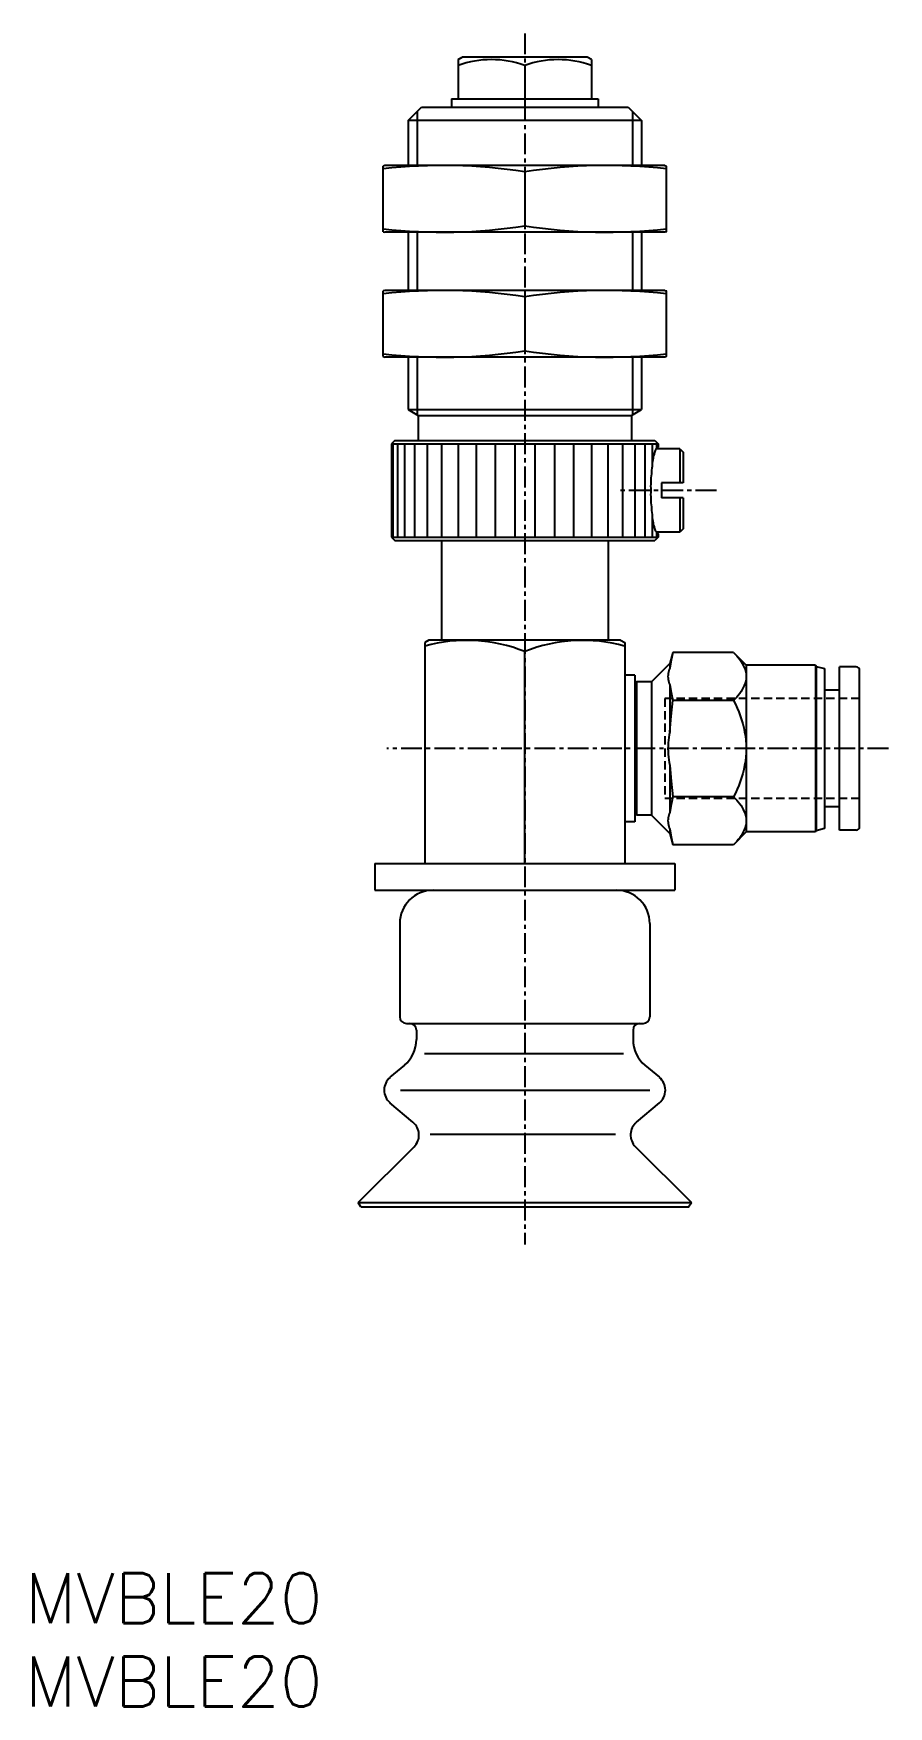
# Model space of a CAD drawing. Extents: x 1 to 52, y 0 to 100.
import ezdxf

# ---------------------------------------------------------------- set-up
doc = ezdxf.new("R2010")
doc.units = 0
doc.linetypes.add('CENTER', pattern=[2, 1.25, -0.25, 0.25, -0.25])
doc.linetypes.add('DASHED', pattern=[0.75, 0.5, -0.25])
doc.layers.get('0').update_dxf_attribs({"linetype": 'CONTINUOUS'})
doc.layers.add('CENTER', color=1, linetype='CENTER')
doc.styles.get("Standard").update_dxf_attribs({"font": 'txt.shx'})

# ---------------------------------------------------------------- blocks, each defined once
blk = doc.blocks.new('*U11')
at = {"color": 7, "linetype": 'CONTINUOUS'}
blk.add_text('MVBLE20', height=3, dxfattribs=at).set_placement((0, 0))
blk = doc.blocks.new('*U12')
at = {"color": 7, "linetype": 'CONTINUOUS'}
blk.add_text('MVBLE20', height=3, dxfattribs=at).set_placement((0, 5))

msp = doc.modelspace()

# ---------------------------------------------------------------- linework, layer by layer
at = {"color": 7, "linetype": 'CONTINUOUS'}
for p, q in [((26, 98.86), (26.25, 99)), ((26, 98.86), (26, 96.5)), ((33.75, 99), (26.25, 99)), ((30, 98.5), (30, 96.5)), ((34, 98.86), (33.75, 99)), ((34, 98.86), (34, 96.5)), ((25.6, 96.5), (25.6, 96)), ((25.6, 96.5), (34.4, 96.5)), ((34.4, 96.5), (34.4, 96)), ((23, 95.2), (23.8, 96)), ((23.54, 95.74), (23.54, 92.5)), ((23.8, 96), (36.2, 96)), ((36.2, 96), (37, 95.2)), ((36.46, 95.74), (36.46, 92.5)), ((23, 95.2), (23, 92.5)), ((37, 95.2), (23, 95.2)), ((37, 95.2), (37, 92.5)), ((21.6, 92.5), (21.5, 92.47)), ((21.5, 88.53), (21.5, 92.47)), ((38.4, 92.5), (21.6, 92.5)), ((38.4, 92.5), (38.5, 92.47)), ((38.5, 88.53), (38.5, 92.47)), ((30, 92.12), (30, 88.88)), ((21.5, 88.53), (21.6, 88.5)), ((38.4, 88.5), (21.6, 88.5)), ((23, 88.5), (23, 85)), ((23.54, 88.5), (23.54, 85)), ((36.46, 88.5), (36.46, 85)), ((37, 88.5), (37, 85)), ((38.5, 88.53), (38.4, 88.5)), ((21.6, 85), (21.5, 84.97)), ((21.5, 81.03), (21.5, 84.97)), ((38.4, 85), (21.6, 85)), ((30, 84.62), (30, 81.38)), ((38.4, 85), (38.5, 84.97)), ((38.5, 81.03), (38.5, 84.97)), ((21.5, 81.03), (21.6, 81)), ((38.4, 81), (21.6, 81)), ((23, 81), (23, 77.85)), ((23.54, 81), (23.54, 77.53)), ((36.46, 81), (36.46, 77.53)), ((37, 81), (37, 77.85)), ((38.5, 81.03), (38.4, 81)), ((23, 77.85), (23.6, 77.5)), ((23, 77.85), (37, 77.85)), ((23.6, 77.5), (36.4, 77.5)), ((23.6, 77.5), (23.6, 76)), ((36.4, 77.5), (37, 77.85)), ((36.4, 77.5), (36.4, 76)), ((22.2, 76), (22, 75.8)), ((22, 75.8), (22, 70.2)), ((22, 75.8), (38, 75.8)), ((22.09, 75.8), (22.09, 70.2)), ((22.2, 76), (37.8, 76)), ((22.36, 75.8), (22.36, 70.2)), ((22.79, 75.8), (22.79, 70.2)), ((23.39, 75.8), (23.39, 70.2)), ((24.14, 75.8), (24.14, 70.2)), ((25.01, 75.8), (25.01, 70.2)), ((26, 75.8), (26, 70.2)), ((27.08, 75.8), (27.08, 70.2)), ((28.22, 75.8), (28.22, 70.2)), ((29.4, 75.8), (29.4, 70.2)), ((30.6, 75.8), (30.6, 70.2)), ((31.78, 75.8), (31.78, 70.2)), ((32.92, 75.8), (32.92, 70.2)), ((34, 75.8), (34, 70.2)), ((34.99, 75.8), (34.99, 70.2)), ((35.86, 75.8), (35.86, 70.2)), ((36.61, 75.8), (36.61, 70.2)), ((37.21, 75.8), (37.21, 70.2)), ((37.64, 75.8), (37.64, 74.49)), ((37.8, 76), (38, 75.8)), ((39.3, 75.5), (37.88, 75.5)), ((37.91, 75.8), (37.91, 75.54)), ((38, 75.8), (38, 75.6)), ((39.3, 75.5), (39.5, 75.3)), ((39.3, 75.5), (39.3, 73.45)), ((39.5, 75.3), (39.5, 73.45)), ((39.5, 73.45), (38.2, 73.45)), ((38.2, 73.45), (38.2, 72.55)), ((39.5, 72.55), (38.2, 72.55)), ((39.3, 72.55), (39.3, 70.5)), ((39.5, 72.55), (39.5, 70.7)), ((37.64, 71.51), (37.64, 70.2)), ((39.3, 70.5), (37.88, 70.5)), ((37.91, 70.46), (37.91, 70.2)), ((38, 70.4), (38, 70.2)), ((39.5, 70.7), (39.3, 70.5)), ((22, 70.2), (22.2, 70)), ((22, 70.2), (38, 70.2)), ((22.2, 70), (37.8, 70)), ((25, 70), (25, 64)), ((35, 70), (35, 64)), ((38, 70.2), (37.8, 70)), ((24.25, 64), (24, 63.86)), ((24, 63.86), (24, 50.6)), ((35.75, 64), (24.25, 64)), ((30, 50.6), (30, 63.32)), ((35.75, 64), (36, 63.86)), ((36, 63.86), (36, 50.6)), ((38.88, 63.27), (38.7, 62.6)), ((42.53, 63.27), (38.88, 63.27)), ((42.53, 63.27), (43.3, 62.5)), ((38.7, 62.6), (37.6, 61.5)), ((38.7, 62.6), (38.7, 62.33)), ((43.3, 62.5), (43.3, 52.5)), ((47.46, 62.5), (43.3, 62.5)), ((47.46, 62.5), (47.5, 62.43)), ((47.46, 62.5), (47.46, 52.5)), ((47.5, 62.43), (47.5, 52.57)), ((47.5, 62.43), (48, 62.3)), ((48, 62.3), (48, 52.7)), ((48.9, 52.6), (48.9, 62.4)), ((49.9, 62.4), (48.9, 62.4)), ((36.6, 61.9), (36, 61.9)), ((36.6, 61.9), (36.6, 53.1)), ((36.7, 61.5), (36.6, 61.4)), ((37.6, 61.5), (36.7, 61.5)), ((36.7, 61.5), (36.7, 53.5)), ((37.6, 61.5), (37.6, 53.5)), ((38.7, 61.33), (38.7, 58.5)), ((50.1, 52.8), (50.1, 62.2)), ((42.53, 60.39), (38.88, 60.39)), ((48.9, 61), (48, 61)), ((38.7, 56.5), (38.7, 53.67)), ((42.53, 54.61), (38.88, 54.61)), ((36.7, 53.5), (36.6, 53.6)), ((37.6, 53.5), (36.7, 53.5)), ((37.6, 53.5), (38.7, 52.4)), ((48.9, 54), (48, 54)), ((36.6, 53.1), (36, 53.1)), ((38.7, 52.67), (38.7, 52.4)), ((38.7, 52.4), (38.88, 51.73)), ((43.3, 52.5), (42.53, 51.73)), ((47.46, 52.5), (43.3, 52.5)), ((47.5, 52.57), (47.46, 52.5)), ((48, 52.7), (47.5, 52.57)), ((49.9, 52.6), (48.9, 52.6)), ((42.53, 51.73), (38.88, 51.73)), ((21, 50.6), (39, 50.6)), ((21, 50.6), (21, 49)), ((39, 50.6), (39, 49)), ((21, 49), (39, 49)), ((22.5, 47), (22.5, 41.4)), ((37.5, 47), (37.5, 41.4)), ((22.9, 41), (37.1, 41)), ((23.5, 40.6), (23.5, 40.03)), ((36.5, 40.6), (36.5, 40.03)), ((23.98, 39.19), (35.93, 39.19)), ((22.79, 38.5), (21.91, 37.77)), ((37.21, 38.5), (38.09, 37.77)), ((23.29, 35.08), (21.91, 36.23)), ((22.54, 37), (37.5, 37)), ((36.71, 35.08), (38.09, 36.23)), ((24.33, 34.36), (35.45, 34.36)), ((23.36, 33.6), (20, 30.25)), ((36.64, 33.6), (40, 30.25)), ((20, 30.25), (40, 30.25)), ((20.17, 30), (20, 30.25)), ((39.83, 30), (40, 30.25)), ((20.17, 30), (39.83, 30))]:
    msp.add_line(p, q, dxfattribs=at)
at = {"color": 3, "linetype": 'DASHED'}
for p, q in [((38.4, 60.5), (38.4, 54.5)), ((50.1, 60.5), (38.4, 60.5)), ((50.1, 54.5), (38.4, 54.5))]:
    msp.add_line(p, q, dxfattribs=at)
at = {"color": 7, "linetype": 'CONTINUOUS'}
for points in [[(38, 75.6, 0.049127), (37.92, 75.55, 0.049127), (37.83, 75.4, 0.049127), (37.76, 75.16, 0.049127), (37.69, 74.84, 0.049127), (37.64, 74.44, 0.049127), (37.6, 73.99, 0.049127), (37.57, 73.51, 0.049127), (37.57, 73, 0.049127), (37.57, 72.49, 0.049127), (37.6, 72.01, 0.049127), (37.64, 71.56, 0.049127), (37.69, 71.16, 0.049127), (37.76, 70.84, 0.049127), (37.83, 70.6, 0.049127), (37.92, 70.45, 0.049127), (38, 70.4, -1)], [(42.53, 63.27, -0.103305), (43.18, 62.37, -0.21661), (43.18, 61.29, -0.103324), (42.53, 60.39)], [(38.7, 62.33, 0.060455), (38.61, 62, 0.069418), (38.61, 61.66, 0.060489), (38.7, 61.33)], [(42.53, 60.39, -0.076016), (43.2, 58.5, -0.096022), (43.2, 56.5, -0.076035), (42.53, 54.61)], [(38.7, 58.5, 0.032376), (38.61, 57.84, 0.033601), (38.61, 57.16, 0.032383), (38.7, 56.5)], [(42.53, 54.61, -0.103304), (43.18, 53.71, -0.216609), (43.18, 52.63, -0.103325), (42.53, 51.73)], [(38.7, 53.67, 0.060455), (38.61, 53.34, 0.069417), (38.61, 53, 0.060489), (38.7, 52.67)]]:
    msp.add_lwpolyline(points, format="xyb", dxfattribs=at)
for points in [[(38.88, 63.27), (38.79, 62.8), (38.7, 62.33)], [(38.7, 61.33), (38.79, 60.86), (38.88, 60.39)], [(38.7, 58.5), (38.79, 59.45), (38.88, 60.39)], [(38.7, 56.5), (38.79, 55.55), (38.88, 54.61)], [(38.88, 54.61), (38.79, 54.14), (38.7, 53.67)], [(38.7, 52.67), (38.79, 52.2), (38.88, 51.73)]]:
    msp.add_lwpolyline(points, dxfattribs=at)
for centre, radius, start, end in [((28, 93.08), 5.78, 69.7438, 110.2562), ((32, 93.08), 5.78, 69.7438, 110.2562), ((25.09, 60.55), 31.95, 81.1646, 96.456), ((34.91, 60.55), 31.95, 83.544, 98.8354), ((25.09, 120.45), 31.95, 263.544, 278.8354), ((34.91, 120.45), 31.95, 261.1646, 276.456), ((25.09, 53.05), 31.95, 81.1646, 96.456), ((34.91, 53.05), 31.95, 83.544, 98.8354), ((25.09, 112.95), 31.95, 263.544, 278.8354), ((34.91, 112.95), 31.95, 261.1646, 276.456), ((26.54, 54.84), 9.16, 67.7807, 106.0709), ((33.46, 54.84), 9.16, 73.9291, 112.2193), ((49.9, 62.2), 0.2, 0, 90), ((49.9, 52.8), 0.2, 270, 0), ((24.5, 47), 2, 90, 180), ((35.5, 47), 2, 0, 90), ((22.9, 41.4), 0.4, 180, 270), ((37.1, 41.4), 0.4, 270, 0), ((23.1, 40.6), 0.4, 0, 90), ((36.9, 40.6), 0.4, 90, 180), ((21.5, 40.03), 2, 310, 0), ((38.5, 40.03), 2, 180, 230), ((22.56, 37), 1, 130, 230), ((37.44, 37), 1, 310, 50), ((22.65, 34.31), 1, 315, 50), ((37.35, 34.31), 1, 130, 225)]:
    msp.add_arc(centre, radius, start, end, dxfattribs=at)
msp.add_point((39.83, 30), dxfattribs=at)
at = {"layer": 'CENTER', "color": 1, "linetype": 'CENTER'}
for p, q in [((30, 100.43), (30, 27.74)), ((41.5, 73), (35.57, 73)), ((51.83, 57.5), (21.72, 57.5))]:
    msp.add_line(p, q, dxfattribs=at)

# ---------------------------------------------------------------- block references
at = {"color": 7, "linetype": 'CONTINUOUS'}
for name in ['*U12', '*U11']:
    msp.add_blockref(name, (0, 0), dxfattribs=at)

doc.saveas('drawing.dxf')
